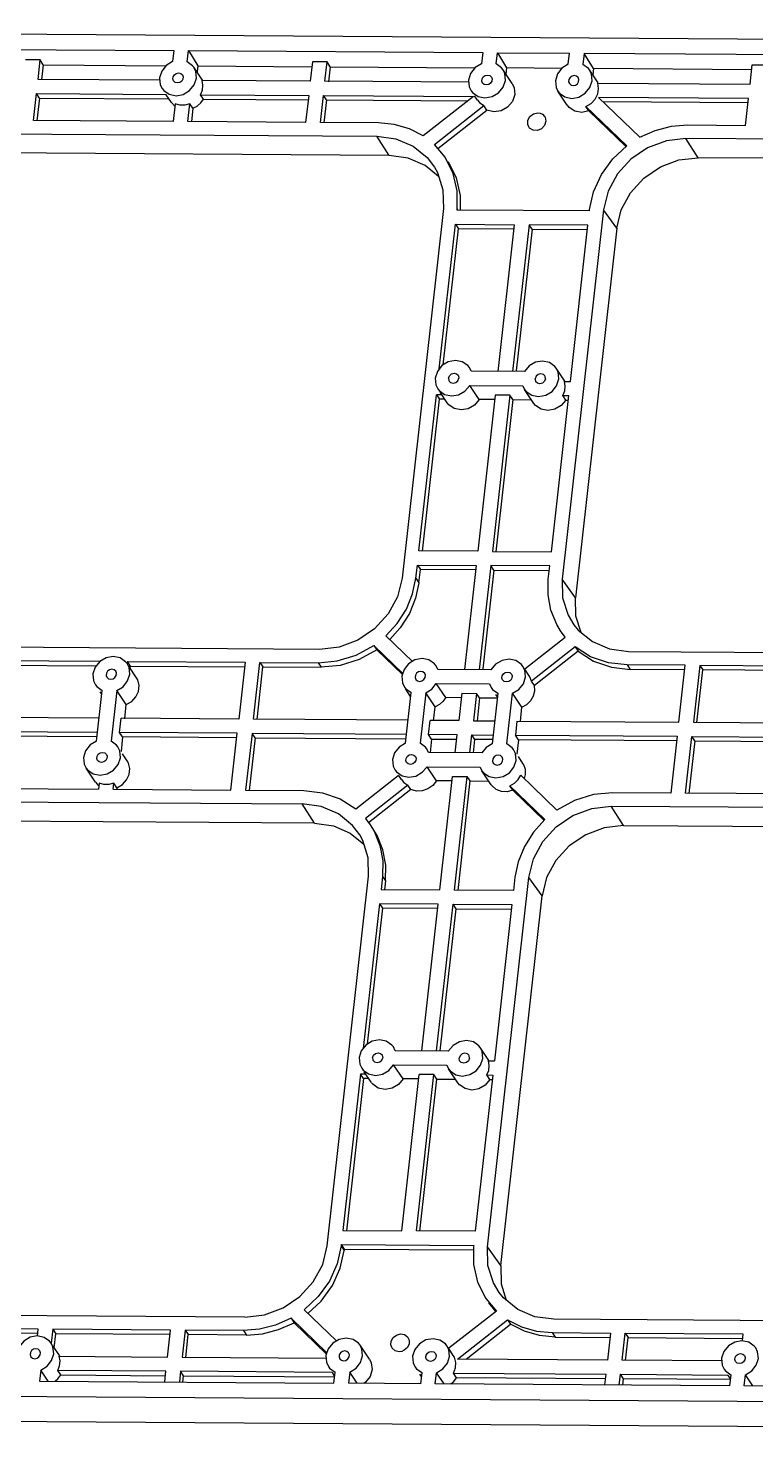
# Model space of a CAD drawing. Extents: x -268 to 907, y 393 to 1224.
# Drawn here: x 540.9 to 636.2, y 833.9 to 1018.1 of the extents above; entities that cross this region are included whole.
import ezdxf

# ---------------------------------------------------------------- set-up
doc = ezdxf.new("R2010")
doc.units = 0
doc.header["$LTSCALE"] = 1.21
doc.header["$MEASUREMENT"] = 0
doc.layers.get('0').update_dxf_attribs({"linetype": 'CONTINUOUS'})

msp = doc.modelspace()

# ---------------------------------------------------------------- linework, layer by layer
at = {"color": 7, "linetype": 'Continuous'}
for p, q in [((792.18381, 1015.56991), (422.46919, 1018.08829)), ((521.44308, 1015.41274), (559.98511, 1015.1502)), ((559.98511, 1015.1502), (559.82292, 1013.70045)), ((561.75003, 1013.68732), (561.91222, 1015.13707)), ((561.91222, 1015.13707), (563.12601, 1013.13895)), ((561.91222, 1015.13707), (600.45425, 1014.87454)), ((600.45425, 1014.87454), (600.29207, 1013.42478)), ((602.21918, 1013.41166), (602.38138, 1014.86141)), ((602.38137, 1014.86141), (603.59515, 1012.86329)), ((602.38138, 1014.86141), (611.82415, 1014.79709)), ((611.66197, 1013.34733), (611.82415, 1014.79709)), ((613.75128, 1014.78396), (613.58908, 1013.33421)), ((614.96505, 1012.78584), (613.75127, 1014.78396)), ((652.29331, 1014.52143), (613.75128, 1014.78396)), ((542.50334, 1013.91621), (540.57621, 1013.92934)), ((542.21913, 1011.37581), (542.50334, 1013.91621)), ((542.89177, 1013.27678), (542.50334, 1013.91621)), ((542.89177, 1013.27678), (542.67341, 1011.32498)), ((542.89177, 1013.27678), (558.97892, 1013.1672)), ((563.75609, 1011.26874), (562.62391, 1012.95578)), ((563.12601, 1013.13895), (563.0367, 1012.34069)), ((563.12601, 1013.13895), (578.08347, 1013.03707)), ((578.15465, 1013.67336), (577.87044, 1011.13296)), ((580.08179, 1013.66024), (578.15465, 1013.67336)), ((579.79758, 1011.11983), (580.08179, 1013.66024)), ((580.47021, 1013.02081), (580.08179, 1013.66024)), ((580.47021, 1013.02081), (580.25186, 1011.06901)), ((580.47021, 1013.02081), (599.44807, 1012.89154)), ((635.49024, 1010.74047), (635.77445, 1013.28088)), ((635.77445, 1013.28088), (637.70159, 1013.26775)), ((558.16636, 1011.26718), (542.21913, 1011.37581)), ((563.80759, 1010.61693), (563.69762, 1011.2295)), ((577.87044, 1011.13296), (563.69762, 1011.2295)), ((598.63551, 1010.99151), (579.79758, 1011.11983)), ((604.32501, 1010.8444), (603.09306, 1012.68012)), ((603.59515, 1012.86329), (603.50585, 1012.06503)), ((610.81797, 1012.81409), (603.59515, 1012.86329)), ((615.59514, 1010.91563), (614.46296, 1012.60267)), ((614.96505, 1012.78584), (614.87575, 1011.98758)), ((635.70327, 1012.64458), (614.96505, 1012.78584)), ((541.61559, 1005.98101), (542.01101, 1009.51553)), ((542.40525, 1008.92807), (542.01101, 1009.51553)), ((542.01101, 1009.51553), (558.9887, 1009.39988)), ((559.70413, 1008.33383), (559.01542, 1009.36007)), ((563.88374, 1008.78177), (563.4895, 1009.36923)), ((563.4895, 1009.36923), (577.66233, 1009.27269)), ((577.66233, 1009.27269), (577.2669, 1005.73816)), ((579.19403, 1005.72504), (579.58946, 1009.25956)), ((579.9837, 1008.6721), (579.58946, 1009.25956)), ((579.58946, 1009.25956), (599.23898, 1009.12571)), ((611.54318, 1007.98072), (610.31122, 1009.81644)), ((615.64767, 1010.17888), (615.53667, 1010.87639)), ((615.53667, 1010.87639), (635.49024, 1010.74047)), ((542.40525, 1008.92807), (542.06986, 1005.93018)), ((542.40525, 1008.92807), (559.38294, 1008.81243)), ((559.70423, 1008.33366), (560.09417, 1007.90278)), ((560.18377, 1008.18975), (559.92271, 1005.85631)), ((561.84982, 1005.84318), (562.11088, 1008.17662)), ((562.50512, 1007.58916), (562.11088, 1008.17662)), ((562.50512, 1007.58916), (562.3041, 1005.79236)), ((563.88374, 1008.78177), (577.59695, 1008.68836)), ((579.9837, 1008.6721), (579.64831, 1005.67421)), ((579.9837, 1008.6721), (598.50026, 1008.54597)), ((599.23898, 1009.12571), (592.67865, 1003.97721)), ((594.13409, 1002.83757), (600.62122, 1007.92863)), ((599.77903, 1008.64563), (599.38919, 1009.22652)), ((601.01546, 1007.34117), (600.62122, 1007.92863)), ((614.37907, 1007.25015), (613.98483, 1007.8376)), ((619.32381, 1002.66599), (613.98483, 1007.8376)), ((615.63261, 1009.01404), (621.03183, 1003.78408)), ((635.28213, 1008.8802), (615.63261, 1009.01404)), ((635.21675, 1008.29587), (616.24058, 1008.42513)), ((634.8867, 1005.34567), (635.28213, 1008.8802)), ((559.92271, 1005.85631), (541.61559, 1005.98101)), ((577.2669, 1005.73816), (561.84982, 1005.84318)), ((586.80547, 1005.67319), (579.19403, 1005.72504)), ((594.5902, 1002.29867), (601.01546, 1007.34117)), ((608.29685, 1006.80399), (608.57379, 1006.52429)), ((619.22108, 1002.55993), (614.37907, 1007.25015)), ((443.95624, 1004.89178), (586.60934, 1003.92007)), ((588.22357, 1001.3897), (586.60934, 1003.92007)), ((627.27526, 1005.39752), (634.8867, 1005.34567)), ((588.22357, 1001.3897), (445.57047, 1002.36141)), ((595.52096, 1001.19894), (594.13409, 1002.83757)), ((769.73222, 1002.67269), (627.07913, 1003.6444)), ((628.69336, 1001.11403), (627.07913, 1003.6444)), ((771.34645, 1000.14233), (628.69336, 1001.11403)), ((595.30342, 994.44515), (589.88719, 946.03214)), ((597.09895, 994.24863), (597.11955, 994.43278)), ((614.44315, 994.13049), (597.09895, 994.24863)), ((597.11955, 994.43278), (597.19836, 994.31534)), ((616.27988, 994.30227), (610.86364, 945.88925)), ((614.44315, 994.13049), (614.46375, 994.31464)), ((618.0171, 991.8783), (616.27988, 994.30227)), ((594.77059, 973.43654), (596.89083, 992.38836)), ((595.29062, 973.97347), (597.28507, 991.8009)), ((596.89083, 992.38836), (597.28507, 991.8009)), ((596.89083, 992.38836), (604.59936, 992.33585)), ((604.53399, 991.75152), (597.28507, 991.8009)), ((604.59936, 992.33585), (602.44882, 973.11318)), ((606.5265, 992.32272), (604.37595, 973.10005)), ((606.92074, 991.73526), (604.84807, 973.20871)), ((606.92074, 991.73526), (606.5265, 992.32272)), ((614.23503, 992.27021), (606.5265, 992.32272)), ((606.92074, 991.73526), (614.16966, 991.68589)), ((611.94558, 971.80593), (614.23503, 992.27021)), ((618.0171, 991.8783), (612.60087, 943.46528)), ((598.95863, 973.13695), (598.71783, 973.62047)), ((605.91291, 973.08958), (598.95863, 973.13695)), ((611.22471, 971.85048), (610.09253, 973.53753)), ((599.98317, 969.44223), (598.75122, 971.27795)), ((598.75122, 971.27795), (605.70437, 971.23058)), ((605.70437, 971.23058), (605.94557, 970.74583)), ((607.17274, 968.91558), (605.94079, 970.7513)), ((611.27619, 971.19912), (611.16624, 971.81124)), ((611.16624, 971.81124), (611.94558, 971.80593)), ((592.10409, 949.60204), (594.3934, 970.06507)), ((592.55837, 949.55122), (594.78764, 969.47762)), ((594.3934, 970.06507), (594.78764, 969.47762)), ((595.08656, 970.06035), (594.3934, 970.06507)), ((595.4808, 969.47289), (594.78764, 969.47762)), ((595.80284, 968.99303), (594.86914, 970.38434)), ((602.10193, 970.01257), (599.81262, 949.54954)), ((602.03656, 969.42824), (599.98317, 969.44223)), ((604.02907, 969.99944), (601.73975, 949.53641)), ((604.02907, 969.99944), (602.10193, 970.01257)), ((604.42331, 969.41198), (602.19403, 949.48559)), ((604.42331, 969.41198), (604.02907, 969.99944)), ((604.42331, 969.41198), (606.85071, 969.39545)), ((609.44829, 949.4839), (611.7376, 969.94693)), ((610.95883, 969.95223), (611.7376, 969.94693)), ((611.35307, 969.36478), (610.95883, 969.95223)), ((611.35307, 969.36478), (611.67223, 969.3626)), ((599.81262, 949.54954), (592.10409, 949.60204)), ((601.73975, 949.53641), (609.44829, 949.4839)), ((591.70332, 946.01976), (591.89597, 947.74177)), ((591.89597, 947.74177), (599.6045, 947.68926)), ((591.89597, 947.74177), (592.29021, 947.15431)), ((592.09756, 945.43231), (592.29021, 947.15431)), ((599.53913, 947.10493), (592.29021, 947.15431)), ((599.6045, 947.68926), (598.07853, 934.0493)), ((601.53164, 947.67613), (600.00566, 934.03617)), ((601.92588, 947.08868), (600.47778, 934.14483)), ((609.24017, 947.62363), (601.53164, 947.67613)), ((601.92588, 947.08868), (601.53164, 947.67613)), ((601.92588, 947.08868), (609.1748, 947.0393)), ((609.04752, 945.90162), (609.24017, 947.62363)), ((591.70332, 946.01976), (592.09756, 945.43231)), ((612.60087, 943.46528), (610.86364, 945.88925)), ((579.08794, 936.69), (436.43485, 937.66171)), ((591.24564, 935.10578), (587.78109, 938.46172)), ((605.97834, 934.14573), (611.27394, 938.30169)), ((611.27394, 938.30169), (610.64503, 939.13624)), ((586.21071, 937.21031), (589.98666, 933.55272)), ((586.21071, 937.21031), (586.60495, 936.62285)), ((586.60495, 936.62285), (589.93591, 933.39631)), ((612.56214, 937.03081), (606.85219, 932.54967)), ((612.95638, 936.44335), (607.24643, 931.96222)), ((612.56214, 937.03081), (612.95638, 936.44335)), ((619.55773, 936.41433), (762.21083, 935.44262)), ((533.70192, 935.2447), (550.354, 935.13127)), ((534.09617, 934.65724), (549.8495, 934.54994)), ((553.88145, 934.8273), (553.68644, 935.07518)), ((553.93616, 935.10687), (553.9046, 934.82471)), ((554.3304, 934.51941), (553.93616, 935.10687)), ((553.93616, 935.10687), (569.35324, 935.00185)), ((555.11514, 932.99103), (554.11105, 934.48722)), ((554.29597, 934.21167), (554.3304, 934.51941)), ((554.3304, 934.51941), (569.28787, 934.41753)), ((569.35324, 935.00185), (568.52076, 927.56076)), ((570.44789, 927.54763), (571.28037, 934.98873)), ((570.90217, 927.49681), (571.67461, 934.40127)), ((571.28037, 934.98873), (571.67461, 934.40127)), ((571.28037, 934.98873), (578.89181, 934.93688)), ((571.67461, 934.40127), (579.28605, 934.34942)), ((578.89181, 934.93688), (579.28605, 934.34942)), ((594.58833, 934.07308), (594.3476, 934.55652)), ((601.54262, 934.0257), (594.58833, 934.07308)), ((606.55995, 933.22538), (605.96715, 934.1087)), ((626.97304, 934.60937), (619.3616, 934.66121)), ((619.3616, 934.66121), (619.75584, 934.07376)), ((626.90767, 934.02504), (619.75584, 934.07376)), ((626.14056, 927.16827), (626.97304, 934.60937)), ((628.90017, 934.59624), (628.06769, 927.15514)), ((628.52197, 927.10432), (629.29441, 934.00878)), ((642.66219, 934.5025), (628.90017, 934.59624)), ((628.90017, 934.59624), (629.29441, 934.00878)), ((642.15769, 933.92116), (629.29441, 934.00878)), ((594.38022, 932.2128), (601.3345, 932.16543)), ((595.61217, 930.37708), (594.38022, 932.2128)), ((601.3345, 932.16543), (601.57442, 931.68277)), ((607.24643, 931.96222), (606.85219, 932.54967)), ((549.86428, 924.68506), (550.60533, 931.30899)), ((550.55062, 930.81989), (550.3413, 931.13179)), ((552.53244, 931.29586), (551.79139, 924.67194)), ((553.7644, 929.46014), (552.53244, 931.29586)), ((590.33343, 924.4094), (591.07448, 931.03332)), ((591.01976, 930.54423), (590.40176, 931.46511)), ((593.00159, 931.0202), (592.26054, 924.39627)), ((594.23354, 929.18448), (593.00159, 931.0202)), ((597.66613, 930.36309), (595.61217, 930.37708)), ((597.7315, 930.94742), (597.33066, 927.36451)), ((597.7315, 930.94742), (599.65863, 930.93429)), ((599.65863, 930.93429), (599.25779, 927.35139)), ((600.05288, 930.34683), (599.65863, 930.93429)), ((600.05288, 930.34683), (599.71207, 927.30056)), ((600.05288, 930.34683), (602.37448, 930.33102)), ((602.44438, 930.95588), (601.70333, 924.33195)), ((602.38967, 930.46678), (602.18035, 930.77868)), ((603.63044, 924.31883), (604.37149, 930.94275)), ((605.60344, 929.10703), (604.37149, 930.94275)), ((553.55796, 927.61495), (553.7644, 929.46014)), ((594.02711, 927.33929), (594.23354, 929.18448)), ((605.39701, 927.26184), (605.60344, 929.10703)), ((550.19996, 927.68555), (532.86945, 927.8036)), ((552.89557, 925.8055), (553.10369, 927.66577)), ((568.52076, 927.56076), (553.10369, 927.66577)), ((590.66911, 927.40989), (570.44789, 927.54763)), ((593.36471, 925.52984), (593.57283, 927.39011)), ((597.33066, 927.36451), (593.57284, 927.39011)), ((599.25779, 927.35139), (602.03901, 927.33244)), ((604.94273, 927.31266), (604.73461, 925.45239)), ((604.94275, 927.31266), (626.14056, 927.16827)), ((628.06769, 927.15514), (642.50816, 927.05678)), ((549.99184, 925.82528), (532.66133, 925.94333)), ((549.92647, 925.24095), (533.05557, 925.35587)), ((553.28981, 925.21804), (552.89557, 925.8055)), ((568.31264, 925.70048), (552.89557, 925.8055)), ((553.28981, 925.21804), (553.07806, 923.32531)), ((568.24727, 925.11616), (553.28981, 925.21804)), ((567.48017, 918.25938), (568.31264, 925.70048)), ((570.23977, 925.68736), (569.4073, 918.24626)), ((570.63402, 925.0999), (569.86158, 918.19543)), ((570.63402, 925.0999), (570.23977, 925.68736)), ((590.46099, 925.54961), (570.23977, 925.68736)), ((570.63402, 925.0999), (590.39562, 924.96529)), ((593.75895, 924.94238), (593.36471, 925.52984)), ((597.12254, 925.50424), (593.36472, 925.52984)), ((593.75895, 924.94238), (593.56016, 923.16549)), ((593.75895, 924.94238), (597.05717, 924.91991)), ((596.86061, 923.16295), (597.12254, 925.50424)), ((598.78774, 923.14982), (599.04968, 925.49111)), ((599.04968, 925.49111), (601.83089, 925.47217)), ((599.44392, 924.90365), (599.04968, 925.49111)), ((599.24736, 923.14669), (599.44392, 924.90365)), ((601.76552, 924.88784), (599.44392, 924.90365)), ((605.12886, 924.86493), (604.73461, 925.45239)), ((604.73463, 925.45239), (625.93244, 925.30799)), ((605.12886, 924.86493), (604.91711, 922.9722)), ((625.86707, 924.72367), (605.12886, 924.86493)), ((625.93244, 925.30799), (625.09997, 917.8669)), ((627.0271, 917.85377), (627.85958, 925.29487)), ((628.25382, 924.70741), (627.48138, 917.80295)), ((627.85958, 925.29487), (642.30004, 925.1965)), ((628.25382, 924.70741), (627.85958, 925.29487)), ((628.25382, 924.70741), (642.23466, 924.61218)), ((553.89722, 922.10468), (553.28737, 923.01341)), ((593.37042, 923.18672), (593.1305, 923.66938)), ((600.3247, 923.13935), (593.37042, 923.18672)), ((549.74549, 919.31845), (548.51354, 921.15417)), ((593.1623, 921.32645), (600.11658, 921.27907)), ((594.39425, 919.49072), (593.1623, 921.32645)), ((600.11658, 921.27907), (600.35732, 920.79563)), ((605.73627, 921.75157), (605.12642, 922.6603)), ((549.74592, 919.31904), (550.00074, 919.00959)), ((550.00074, 919.00959), (550.19207, 918.87886)), ((550.22513, 919.17437), (550.13598, 918.37753)), ((552.06309, 918.3644), (552.15224, 919.16124)), ((552.54648, 918.57378), (552.15224, 919.16124)), ((583.8182, 915.82482), (589.38083, 920.19034)), ((589.82039, 919.63024), (589.41699, 920.23135)), ((596.44821, 919.47673), (594.39425, 919.49072)), ((594.8487, 905.17949), (596.51358, 920.06106)), ((596.51358, 920.06106), (598.44072, 920.04793)), ((596.77583, 905.16636), (598.44072, 920.04793)), ((597.23011, 905.11554), (598.83496, 919.46048)), ((598.83496, 919.46048), (598.44072, 920.04793)), ((598.83496, 919.46048), (601.26335, 919.44393)), ((601.58453, 918.96534), (600.35258, 920.80106)), ((610.16963, 915.64532), (605.47027, 920.19736)), ((605.91146, 919.77), (606.06197, 920.28322)), ((434.16951, 917.413), (576.8226, 916.44129)), ((531.82885, 918.50223), (550.13598, 918.37753)), ((552.06309, 918.3644), (567.48017, 918.25938)), ((552.54648, 918.57378), (552.51737, 918.31358)), ((569.4073, 918.24626), (577.01874, 918.19441)), ((590.66167, 918.91368), (585.1064, 914.55393)), ((591.05591, 918.32622), (585.50064, 913.96647)), ((591.05591, 918.32622), (590.66167, 918.91368)), ((604.02719, 918.82263), (608.59925, 914.39391)), ((604.42143, 918.23518), (604.02719, 918.82263)), ((604.42143, 918.23518), (608.49651, 914.28785)), ((625.09997, 917.8669), (617.48853, 917.91874)), ((642.44417, 917.74875), (627.0271, 917.85377)), ((578.43683, 913.91092), (576.8226, 916.44129)), ((617.2924, 916.16562), (759.94549, 915.19392)), ((618.90663, 913.63526), (617.2924, 916.16562)), ((578.43683, 913.91092), (435.78374, 914.88263)), ((585.1064, 914.55393), (585.7353, 913.71938)), ((618.90663, 913.63526), (761.55972, 912.66355)), ((583.11541, 912.63186), (584.89469, 911.18161)), ((580.10046, 858.55336), (585.51669, 906.96637)), ((587.33282, 906.954), (587.14017, 905.232)), ((587.33282, 906.954), (587.72706, 906.36654)), ((587.72706, 906.36654), (587.59445, 905.18118)), ((601.07691, 858.41047), (606.49314, 906.82349)), ((604.67702, 906.83586), (604.48437, 905.11385)), ((608.23036, 904.39952), (606.49314, 906.82349)), ((587.14017, 905.232), (594.8487, 905.17949)), ((604.48437, 905.11385), (596.77583, 905.16636)), ((602.81413, 855.9865), (608.23036, 904.39952)), ((586.93205, 903.37172), (584.81209, 884.42249)), ((587.32629, 902.78427), (585.33214, 884.95952)), ((594.64058, 903.31922), (586.93205, 903.37172)), ((586.93205, 903.37172), (587.32629, 902.78427)), ((594.57521, 902.73489), (587.32629, 902.78427)), ((592.49018, 884.0978), (594.64058, 903.31922)), ((594.41731, 884.08467), (596.56771, 903.30609)), ((594.87692, 884.08154), (596.96196, 902.71863)), ((596.56771, 903.30609), (604.27625, 903.25358)), ((596.96196, 902.71863), (596.56771, 903.30609)), ((596.96196, 902.71863), (604.21087, 902.66925)), ((604.27625, 903.25358), (601.98693, 882.79055)), ((589.00055, 884.12157), (588.75935, 884.60633)), ((595.9537, 884.0742), (589.00055, 884.12157)), ((601.26692, 882.83529), (600.13403, 884.5234)), ((588.79201, 882.26257), (595.74629, 882.2152)), ((590.02396, 880.42685), (588.79201, 882.26257)), ((595.74629, 882.2152), (595.98709, 881.73168)), ((601.20817, 882.79586), (601.98693, 882.79055)), ((601.31773, 882.18366), (601.20817, 882.79586)), ((584.43476, 881.04969), (582.14531, 860.58541)), ((584.829, 880.46223), (582.59959, 860.53459)), ((585.1289, 881.04496), (584.43476, 881.04969)), ((584.829, 880.46223), (584.43476, 881.04969)), ((585.52315, 880.45751), (584.829, 880.46223)), ((585.84434, 879.9789), (584.91117, 881.36941)), ((589.85384, 860.5329), (592.14329, 880.99718)), ((592.07792, 880.41286), (590.02396, 880.42685)), ((591.78097, 860.51978), (594.07043, 880.98406)), ((594.07043, 880.98406), (592.14329, 880.99718)), ((592.23525, 860.46895), (594.46467, 880.3966)), ((594.46467, 880.3966), (594.07043, 880.98406)), ((594.46467, 880.3966), (596.89305, 880.38006)), ((597.21424, 879.90145), (595.98229, 881.73717)), ((601.77896, 880.93155), (599.48951, 860.46727)), ((600.99962, 880.93686), (601.77896, 880.93155)), ((601.39387, 880.3494), (600.99962, 880.93686)), ((601.39387, 880.3494), (601.71359, 880.34722)), ((582.14531, 860.58541), (589.85384, 860.5329)), ((599.48951, 860.46727), (591.78097, 860.51978)), ((581.93719, 858.72514), (581.91659, 858.54099)), ((581.91659, 858.54099), (582.31083, 857.95353)), ((581.93719, 858.72514), (599.28139, 858.60699)), ((581.93719, 858.72514), (582.33143, 858.13768)), ((599.28139, 858.60699), (599.26078, 858.42284)), ((602.81413, 855.9865), (601.07691, 858.41047)), ((582.33143, 858.13768), (582.31083, 857.95353)), ((582.33143, 858.13768), (599.25806, 858.02238)), ((600.85937, 851.65669), (602.24625, 850.01805)), ((602.18626, 849.96728), (601.25361, 851.06923)), ((569.30121, 849.21122), (426.64811, 850.18293)), ((580.02831, 844.53845), (575.3485, 849.07155)), ((575.3485, 849.07155), (575.74275, 848.48409)), ((577.05652, 850.18964), (581.28837, 846.09045)), ((602.24625, 850.01805), (596.0191, 845.13102)), ((542.22232, 847.64122), (523.91519, 847.76592)), ((542.15695, 847.05689), (524.30943, 847.17846)), ((542.12161, 846.74102), (542.22232, 847.64122)), ((544.14943, 847.62809), (543.94595, 845.80933)), ((544.14943, 847.62809), (544.54367, 847.04064)), ((559.5665, 847.52308), (544.14943, 847.62809)), ((559.17108, 843.98855), (559.5665, 847.52308)), ((561.49364, 847.50995), (561.09821, 843.97543)), ((569.10507, 847.4581), (561.49364, 847.50995)), ((561.49364, 847.50995), (561.88788, 846.92249)), ((569.10507, 847.4581), (569.49932, 846.87065)), ((579.97707, 844.38251), (575.74275, 848.48409)), ((597.14136, 843.72991), (603.70168, 848.87842)), ((598.27432, 843.72219), (604.09592, 848.29096)), ((603.70168, 848.87842), (604.09592, 848.29096)), ((609.57487, 847.18244), (617.1863, 847.13059)), ((609.57487, 847.18244), (609.96911, 846.59498)), ((752.42409, 847.96385), (609.771, 848.93555)), ((545.05672, 844.12433), (544.15241, 845.47184)), ((544.33733, 845.19629), (544.54367, 847.04064)), ((559.50113, 846.93875), (544.54367, 847.04064)), ((561.55249, 843.9246), (561.88788, 846.92249)), ((569.49932, 846.87065), (561.88788, 846.92249)), ((585.62564, 843.69999), (584.39369, 845.53571)), ((609.96911, 846.59498), (617.12093, 846.54626)), ((617.1863, 847.13059), (616.79088, 843.59607)), ((618.71801, 843.58294), (619.11344, 847.11746)), ((619.11344, 847.11746), (634.53051, 847.01245)), ((619.11344, 847.11746), (619.50768, 846.53)), ((619.17229, 843.53212), (619.50768, 846.53)), ((619.50768, 846.53), (634.46514, 846.42812)), ((634.53051, 847.01245), (634.4298, 846.11225)), ((544.99826, 844.08509), (559.17108, 843.98855)), ((545.10822, 843.47252), (544.99826, 844.08509)), ((561.09821, 843.97543), (579.93916, 843.84709)), ((596.60131, 844.21), (596.00803, 845.09404)), ((616.79088, 843.59607), (597.14136, 843.72991)), ((631.77821, 843.49398), (618.71801, 843.58294)), ((542.5738, 842.28048), (542.41161, 840.83072)), ((543.55195, 840.82296), (542.5738, 842.28048)), ((558.96296, 842.12828), (544.79014, 842.22482)), ((545.18438, 841.63736), (544.79014, 842.22482)), ((558.8053, 840.71906), (558.96296, 842.12828)), ((560.89009, 842.11515), (560.73243, 840.70593)), ((580.75848, 841.97981), (560.89009, 842.11515)), ((561.28433, 841.52769), (560.89009, 842.11515)), ((581.06112, 841.52885), (580.7852, 841.94)), ((580.95364, 840.56819), (581.11584, 842.01794)), ((583.04295, 842.00482), (582.88077, 840.55506)), ((584.02109, 840.54729), (583.04295, 842.00482)), ((592.43102, 841.45141), (592.22171, 841.7633)), ((592.48574, 841.94049), (592.32354, 840.49074)), ((594.25067, 840.47761), (594.41285, 841.92737)), ((595.39099, 840.46985), (594.41285, 841.92737)), ((596.62919, 841.87171), (616.58276, 841.73579)), ((597.02343, 841.28425), (596.62919, 841.87171)), ((616.58276, 841.73579), (616.4251, 840.32657)), ((618.35223, 840.31344), (618.50989, 841.72266)), ((618.50989, 841.72266), (632.59753, 841.6267)), ((618.90413, 841.13521), (618.50989, 841.72266)), ((632.95489, 841.66483), (632.7927, 840.21508)), ((634.71981, 840.20195), (634.882, 841.6517)), ((635.86014, 840.19418), (634.882, 841.6517)), ((542.41161, 840.83072), (580.95364, 840.56819)), ((545.18438, 841.63736), (558.89759, 841.54395)), ((561.19205, 840.7028), (561.28433, 841.52769)), ((561.28433, 841.52769), (581.04593, 841.39308)), ((592.32354, 840.49074), (582.88077, 840.55506)), ((632.7927, 840.21508), (594.25067, 840.47761)), ((616.51739, 841.15146), (597.02343, 841.28425)), ((618.81185, 840.31031), (618.90413, 841.13521)), ((632.88498, 841.03997), (618.90413, 841.13521)), ((632.90017, 841.17574), (632.62425, 841.58689)), ((673.26184, 839.93941), (634.71981, 840.20195)), ((402.52111, 839.78224), (772.23573, 837.26386)), ((774.39951, 833.91948), (405.35786, 836.43328))]:
    msp.add_line(p, q, dxfattribs=at)
for points in [[(559.82292, 1013.70045), (558.9984, 1013.19199), (558.40663, 1012.43883), (558.13647, 1011.55408), (558.22851, 1010.67061), (558.47392, 1010.169)], [(558.47392, 1010.169), (558.66893, 1009.92113), (559.39156, 1009.41818), (560.2879, 1009.23732), (561.2233, 1009.40571), (562.05729, 1009.89805), (562.6646, 1010.6404), (562.95403, 1011.52126), (562.8821, 1012.40835), (562.62208, 1012.95677)], [(562.62208, 1012.95677), (562.45961, 1013.16842), (561.75003, 1013.68732)], [(600.29207, 1013.42478), (599.46755, 1012.91633), (598.87577, 1012.16317), (598.60562, 1011.27841), (598.69766, 1010.39495), (598.94307, 1009.89334)], [(603.09123, 1012.6811), (602.92876, 1012.89275), (602.21918, 1013.41166)], [(611.66197, 1013.34733), (610.83745, 1012.83888), (610.24568, 1012.08572), (609.97552, 1011.20097), (610.06756, 1010.3175), (610.31297, 1009.81589)], [(614.46113, 1012.60366), (614.29866, 1012.81531), (613.58908, 1013.33421)], [(559.96707, 1011.17226), (559.87426, 1011.42226), (559.90668, 1011.71202), (560.06613, 1011.9722), (560.32102, 1012.15127), (560.62089, 1012.21375)], [(560.47521, 1010.91158), (560.18977, 1010.97805), (559.96707, 1011.17226)], [(561.12902, 1011.95307), (561.22183, 1011.70307), (561.18941, 1011.41331), (561.02996, 1011.15313), (560.77507, 1010.97406), (560.47521, 1010.91158)], [(560.62089, 1012.21375), (560.90632, 1012.14728), (561.12902, 1011.95307)], [(598.94307, 1009.89334), (599.13807, 1009.64546), (599.86071, 1009.14252), (600.75704, 1008.96166), (601.69245, 1009.13004), (602.52643, 1009.62238), (603.13375, 1010.36473), (603.42317, 1011.2456), (603.35124, 1012.13268), (603.09123, 1012.6811)], [(600.43621, 1010.8966), (600.34341, 1011.1466), (600.37582, 1011.43636), (600.53527, 1011.69654), (600.79017, 1011.8756), (601.09003, 1011.93809)], [(601.59817, 1011.6774), (601.69097, 1011.4274), (601.65856, 1011.13764), (601.49911, 1010.87747), (601.24421, 1010.6984), (600.94435, 1010.63592)], [(601.09003, 1011.93809), (601.37547, 1011.87162), (601.59817, 1011.6774)], [(610.31297, 1009.81589), (610.50797, 1009.56802), (611.23061, 1009.06507), (612.12695, 1008.88421), (613.06235, 1009.0526), (613.89634, 1009.54493), (614.50365, 1010.28728), (614.79307, 1011.16815), (614.72114, 1012.05523), (614.46113, 1012.60366)], [(612.45993, 1011.86064), (612.16007, 1011.79816), (611.90518, 1011.61909), (611.74573, 1011.35891), (611.71331, 1011.06915), (611.80612, 1010.81915)], [(612.31425, 1010.55847), (612.61412, 1010.62095), (612.86901, 1010.80002), (613.02846, 1011.0602), (613.06088, 1011.34996), (612.96807, 1011.59996)], [(612.96807, 1011.59996), (612.74537, 1011.79417), (612.45993, 1011.86064)], [(563.4895, 1009.36923), (563.73626, 1009.97937), (563.80759, 1010.61693)], [(600.94435, 1010.63592), (600.65892, 1010.70239), (600.43621, 1010.8966)], [(604.32314, 1010.84556), (604.58813, 1010.28025), (604.65137, 1009.38087), (604.34491, 1008.4921), (603.71578, 1007.7509), (602.86091, 1007.27151), (601.91209, 1007.12765), (601.01546, 1007.34117)], [(611.80612, 1010.81915), (612.02882, 1010.62494), (612.31425, 1010.55847)], [(613.98483, 1007.8376), (614.65241, 1008.2294), (615.18357, 1008.78815), (615.52635, 1009.45985), (615.64767, 1010.17888)], [(562.11088, 1008.17662), (561.45753, 1008.00867), (560.79857, 1008.01316), (560.18377, 1008.18975)], [(562.50512, 1007.58916), (563.0554, 1007.88261), (563.52384, 1008.28863), (563.88374, 1008.78177)], [(599.77922, 1008.6463), (600.04224, 1008.32892), (600.62122, 1007.92863)], [(614.37907, 1007.25015), (613.4376, 1007.04919), (612.52341, 1007.20471), (611.77732, 1007.69309), (611.54474, 1007.9806)], [(592.67865, 1003.97721), (590.86089, 1004.90573), (588.86827, 1005.47635), (586.80547, 1005.67319)], [(606.49742, 1005.13496), (606.35204, 1005.46266), (606.36068, 1006.00892), (606.63011, 1006.51588), (607.10015, 1006.87069), (607.66361, 1006.99483)], [(608.57379, 1006.52429), (608.64304, 1006.40353), (608.74261, 1005.87605), (608.5734, 1005.3388), (608.17302, 1004.91121), (607.63046, 1004.68837), (607.06634, 1004.71981), (606.60609, 1004.99857), (606.49742, 1005.13496)], [(607.66361, 1006.99483), (608.00655, 1006.94272), (608.29685, 1006.80399)], [(586.60934, 1003.92007), (589.09614, 1003.58229), (591.34181, 1002.62627), (593.19299, 1001.11741), (594.12986, 999.87583)], [(621.03183, 1003.78408), (623.05443, 1004.68643), (625.17159, 1005.22906), (627.27526, 1005.39752)], [(614.46375, 994.31464), (614.97742, 996.63768), (616.00686, 998.90912), (617.49253, 1000.95879), (619.32381, 1002.66599)], [(627.07913, 1003.6444), (624.52059, 1003.34098), (622.06459, 1002.417), (619.87888, 1000.93564), (618.11204, 998.99773), (616.88442, 996.73514), (616.27988, 994.30227)], [(594.68138, 998.66042), (592.90221, 1000.1106), (590.68207, 1001.05576), (588.22357, 1001.3897)], [(597.11955, 994.43278), (597.12605, 996.75928), (596.60603, 999.04127), (595.52096, 1001.19894)], [(595.91521, 1000.61148), (597.00027, 998.45382), (597.52029, 996.17182), (597.51492, 994.24747)], [(618.0171, 991.8783), (618.61477, 994.28348), (619.82844, 996.52035), (621.57511, 998.43612), (623.73585, 999.90057), (626.16394, 1000.81407), (628.69336, 1001.11403)], [(594.12986, 999.87583), (594.52387, 999.1584), (595.24374, 996.88254), (595.30342, 994.44515)], [(598.71783, 973.62047), (598.50924, 973.88111), (597.78004, 974.37599), (596.88058, 974.54725), (595.94599, 974.36915), (595.11668, 973.86845), (594.51724, 973.12038), (594.23774, 972.23731), (594.32015, 971.35193), (594.57269, 970.82798)], [(610.09073, 973.53832), (609.91256, 973.76767), (609.19646, 974.27889), (608.30311, 974.46944), (607.36673, 974.31069), (606.52799, 973.82649), (605.91291, 973.08958)], [(595.97234, 972.22708), (596.09923, 972.55163), (596.3729, 972.78818), (596.7196, 972.87295), (597.04682, 972.78359), (597.22826, 972.61035)], [(597.22826, 972.61035), (597.26718, 972.54368), (597.32131, 972.2179)], [(605.94557, 970.74583), (606.15315, 970.48626), (606.88179, 969.99094), (607.78086, 969.81903), (608.71552, 969.9964), (609.54519, 970.49648), (610.14523, 971.24413), (610.42547, 972.12705), (610.34383, 973.01257), (610.09073, 973.53832)], [(608.59816, 972.5329), (608.41672, 972.70614), (608.0895, 972.7955), (607.7428, 972.71073), (607.46914, 972.47419), (607.34225, 972.14964)], [(608.69122, 972.14045), (608.63708, 972.46623), (608.59816, 972.5329)], [(594.57269, 970.82798), (594.75211, 970.59724), (595.46871, 970.08663), (596.36229, 969.89681), (597.29843, 970.05622), (598.1367, 970.54086), (598.75122, 971.27795)], [(595.97234, 972.22708), (596.02648, 971.9013), (596.0654, 971.83463)], [(596.0654, 971.83463), (596.24684, 971.66139), (596.57406, 971.57203), (596.92076, 971.6568), (597.19442, 971.89335), (597.32131, 972.2179)], [(607.4353, 971.75718), (607.39638, 971.82385), (607.34225, 972.14964)], [(608.69122, 972.14045), (608.56433, 971.8159), (608.29066, 971.57936), (607.94396, 971.49458), (607.61675, 971.58395), (607.4353, 971.75718)], [(610.95883, 969.95223), (611.20511, 970.56201), (611.27619, 971.19912)], [(599.98317, 969.44223), (599.37522, 968.71069), (598.54592, 968.22619), (597.61856, 968.0608), (596.7296, 968.23857), (596.00988, 968.73361), (595.80738, 968.98776)], [(611.35307, 969.36478), (610.74513, 968.63324), (609.91582, 968.14875), (608.98846, 967.98335), (608.0995, 968.16112), (607.37978, 968.65616), (607.17728, 968.91031)], [(589.88719, 946.03214), (589.28268, 943.59935), (588.05523, 941.33695), (586.28823, 939.3988), (584.10236, 937.91734), (581.64645, 936.99341), (579.08794, 936.69)], [(587.78109, 938.46172), (589.26991, 940.09772), (590.45811, 941.96724), (591.27932, 943.97777), (591.70332, 946.01976)], [(592.09756, 945.43231), (591.67356, 943.39031), (590.85235, 941.37978), (589.66415, 939.51026), (588.28917, 937.99935)], [(610.64503, 939.13624), (610.15317, 939.95546), (609.38476, 941.83832), (609.01433, 943.85696), (609.04752, 945.90162)], [(610.86364, 945.88925), (610.92332, 943.45194), (611.64307, 941.17628), (612.39715, 939.92238)], [(613.33437, 938.92333), (612.65988, 941.05561), (612.60087, 943.46528)], [(612.39715, 939.92238), (612.97404, 939.21702), (614.82536, 937.70807), (617.07096, 936.75211), (619.55773, 936.41433)], [(553.68644, 935.07518), (552.9638, 935.57812), (552.06747, 935.75898), (551.13207, 935.5906), (550.29808, 935.09826), (549.69077, 934.35591), (549.40134, 933.47504), (549.47327, 932.58796), (549.73328, 932.03954)], [(578.89181, 934.93688), (581.39403, 935.17837), (583.89871, 935.95073), (586.21071, 937.21031)], [(586.60495, 936.62285), (584.29295, 935.36327), (581.78827, 934.59091), (579.28605, 934.34942)], [(619.3616, 934.66121), (616.91718, 934.9364), (614.589, 935.74168), (612.56214, 937.03081)], [(612.95638, 936.44335), (614.98324, 935.15422), (617.31142, 934.34894), (619.75584, 934.07376)], [(551.88016, 934.08473), (551.5803, 934.02224), (551.3254, 933.84318), (551.16595, 933.583), (551.13354, 933.29324), (551.22634, 933.04324)], [(551.73448, 932.78255), (552.03434, 932.84504), (552.28924, 933.0241), (552.44869, 933.28428), (552.4811, 933.57404), (552.3883, 933.82404)], [(552.3883, 933.82404), (552.1656, 934.01825), (551.88016, 934.08473)], [(552.53244, 931.29586), (553.35696, 931.80431), (553.94874, 932.55747), (554.21889, 933.44223), (554.12685, 934.32569), (553.88145, 934.8273)], [(594.3476, 934.55652), (594.1407, 934.81538), (593.41459, 935.31011), (592.51848, 935.48338), (591.58622, 935.30929), (590.75706, 934.81385), (590.15486, 934.07107), (589.86958, 933.19189), (589.94382, 932.30765), (590.20241, 931.76391)], [(592.34931, 933.80906), (592.04945, 933.74658), (591.79455, 933.56751), (591.6351, 933.30734), (591.60268, 933.01758), (591.69549, 932.76757)], [(592.85744, 933.54838), (592.63474, 933.74259), (592.34931, 933.80906)], [(605.72048, 934.4743), (605.53368, 934.7132), (604.81656, 935.21917), (603.92464, 935.40568), (602.99115, 935.24488), (602.15554, 934.76078), (601.54262, 934.0257)], [(604.37149, 930.94275), (605.19401, 931.44942), (605.78535, 932.19974), (606.05718, 933.08162), (605.96889, 933.96335), (605.72048, 934.4743)], [(549.73328, 932.03954), (549.89575, 931.82789), (550.60533, 931.30899)], [(551.22634, 933.04324), (551.44905, 932.84903), (551.73448, 932.78255)], [(553.7644, 929.46014), (554.47659, 929.87375), (555.03275, 930.47484), (555.37229, 931.19822), (555.4581, 931.96525), (555.28081, 932.69215), (555.11471, 932.99044)], [(591.69549, 932.76757), (591.91819, 932.57336), (592.20363, 932.50689)], [(592.20363, 932.50689), (592.50349, 932.56938), (592.75839, 932.74844), (592.91783, 933.00862), (592.95025, 933.29838), (592.85744, 933.54838)], [(593.00159, 931.0202), (593.79605, 931.50226), (594.38022, 932.2128)], [(603.06539, 932.69013), (602.97259, 932.94013), (603.005, 933.22989), (603.16445, 933.49007), (603.41935, 933.66913), (603.71921, 933.73161)], [(603.57353, 932.42944), (603.28809, 932.49591), (603.06539, 932.69013)], [(604.22735, 933.47093), (604.32015, 933.22093), (604.28774, 932.93117), (604.12829, 932.67099), (603.87339, 932.49193), (603.57353, 932.42944)], [(603.71921, 933.73161), (604.00464, 933.66514), (604.22735, 933.47093)], [(605.60344, 929.10703), (606.24708, 929.46753), (606.77176, 929.98357), (607.13037, 930.60824), (607.29305, 931.28723), (607.24643, 931.96222)], [(606.85219, 932.54967), (606.62563, 933.1207), (606.56028, 933.22452)], [(590.20241, 931.76391), (590.3665, 931.55042), (591.07448, 931.03332)], [(595.61217, 930.37708), (595.25085, 929.8824), (594.78574, 929.47924), (594.23354, 929.18448)], [(601.57442, 931.68277), (601.75891, 931.44802), (602.44438, 930.95588)], [(549.86428, 924.68506), (549.03976, 924.17661), (548.44799, 923.42345), (548.17783, 922.5387), (548.26987, 921.65523), (548.51528, 921.15362)], [(552.66344, 923.94139), (552.50097, 924.15304), (551.79139, 924.67194)], [(548.51528, 921.15362), (548.71028, 920.90574), (549.43292, 920.4028), (550.32926, 920.22194), (551.26466, 920.39033), (552.09865, 920.88266), (552.70596, 921.62501), (552.99538, 922.50588), (552.92345, 923.39296), (552.66344, 923.94139)], [(550.00843, 922.15688), (549.91562, 922.40688), (549.94804, 922.69664), (550.10749, 922.95682), (550.36238, 923.13589), (550.66224, 923.19837)], [(551.17038, 922.93769), (551.26319, 922.68769), (551.23077, 922.39792), (551.07132, 922.13775), (550.81643, 921.95868), (550.51656, 921.8962)], [(550.66224, 923.19837), (550.94768, 923.1319), (551.17038, 922.93769)], [(590.33343, 924.4094), (589.51091, 923.90273), (588.91957, 923.15241), (588.64774, 922.27053), (588.73603, 921.3888), (588.98444, 920.87785)], [(590.47757, 921.88122), (590.38477, 922.13122), (590.41718, 922.42098), (590.57663, 922.68116), (590.83153, 922.86022), (591.13139, 922.92271)], [(591.13139, 922.92271), (591.41683, 922.85624), (591.63953, 922.66202)], [(593.1305, 923.66938), (592.94601, 923.90413), (592.26054, 924.39627)], [(601.70333, 924.33195), (600.90887, 923.84989), (600.3247, 923.13935)], [(600.35732, 920.79563), (600.56422, 920.53677), (601.29033, 920.04204), (602.18644, 919.86877), (603.1187, 920.04286), (603.94786, 920.5383), (604.55006, 921.28108), (604.83534, 922.16026), (604.7611, 923.0445), (604.50251, 923.58824)], [(602.50129, 922.84526), (602.20143, 922.78277), (601.94653, 922.60371), (601.78709, 922.34353), (601.75467, 922.05377), (601.84748, 921.80377)], [(603.00943, 922.58458), (602.78673, 922.77879), (602.50129, 922.84526)], [(604.50251, 923.58824), (604.33842, 923.80173), (603.63044, 924.31883)], [(550.51656, 921.8962), (550.23113, 921.96267), (550.00843, 922.15688)], [(552.54648, 918.57378), (553.25867, 918.9874), (553.81483, 919.58849), (554.15438, 920.31187), (554.24019, 921.07889), (554.06289, 921.80579), (553.89679, 922.10409)], [(588.98444, 920.87785), (589.17124, 920.63895), (589.88836, 920.13298), (590.78028, 919.94647), (591.71377, 920.10727), (592.54938, 920.59137), (593.1623, 921.32645)], [(590.98571, 921.62054), (590.70027, 921.68701), (590.47757, 921.88122)], [(591.63953, 922.66202), (591.73233, 922.41202), (591.69992, 922.12226), (591.54047, 921.86208), (591.28557, 921.68302), (590.98571, 921.62054)], [(601.84748, 921.80377), (602.07018, 921.60956), (602.35561, 921.54309)], [(602.35561, 921.54309), (602.65547, 921.60557), (602.91037, 921.78464), (603.06982, 922.04481), (603.10224, 922.33457), (603.00943, 922.58458)], [(606.06197, 920.28322), (606.05135, 920.96339), (605.83295, 921.59199), (605.73652, 921.75057)], [(552.15224, 919.16124), (551.49889, 918.99329), (550.83993, 918.99778), (550.22513, 919.17437)], [(589.82005, 919.6311), (590.14255, 919.258), (590.66167, 918.91368)], [(594.39425, 919.49072), (593.91449, 918.87528), (593.27252, 918.41537), (592.53213, 918.15704), (591.76776, 918.12638), (591.05591, 918.32622)], [(604.02719, 918.82263), (604.6225, 919.15937), (605.11638, 919.63029), (605.47027, 920.19736)], [(577.01874, 918.19441), (579.46315, 917.91923), (581.79134, 917.11395), (583.8182, 915.82482)], [(604.42143, 918.23518), (603.66599, 918.04533), (602.90964, 918.08636), (602.22813, 918.35437), (601.68997, 918.82231), (601.58621, 918.96315)], [(617.48853, 917.91874), (614.98631, 917.67725), (612.48162, 916.90489), (610.16963, 915.64532)], [(584.34313, 912.39702), (583.40629, 913.6386), (581.55498, 915.14756), (579.30938, 916.10352), (576.8226, 916.44129)], [(606.49314, 906.82349), (607.09766, 909.25628), (608.32511, 911.51867), (610.09211, 913.45682), (612.27798, 914.93828), (614.73389, 915.86221), (617.2924, 916.16562)], [(578.43683, 913.91092), (580.89531, 913.57699), (583.11541, 912.63186)], [(585.7353, 913.71938), (586.22717, 912.90016), (586.99557, 911.0173), (587.36601, 908.99866), (587.33282, 906.954)], [(608.59925, 914.39391), (607.11043, 912.75791), (605.92222, 910.88838), (605.10102, 908.87786), (604.67702, 906.83586)], [(618.90663, 913.63526), (616.37723, 913.3353), (613.9492, 912.42183), (611.78842, 910.95737), (610.04176, 909.04164), (608.82804, 906.80472), (608.23036, 904.39952)], [(585.51669, 906.96637), (585.45702, 909.40369), (584.73727, 911.67934), (584.34313, 912.39702)], [(587.72706, 906.36654), (587.76025, 908.4112), (587.38981, 910.42985), (586.62141, 912.3127), (586.12955, 913.13193)], [(588.75935, 884.60633), (588.55164, 884.86602), (587.82279, 885.36135), (586.92348, 885.53312), (585.98884, 885.35554), (585.15927, 884.85528), (584.55941, 884.10749), (584.27938, 883.22453), (584.36126, 882.33905), (584.61419, 881.81384)], [(600.13223, 884.52417), (599.95281, 884.75491), (599.23621, 885.26552), (598.34263, 885.45534), (597.40649, 885.29593), (596.56822, 884.81129), (595.9537, 884.0742)], [(595.98709, 881.73168), (596.19568, 881.47104), (596.92488, 880.97616), (597.82434, 880.8049), (598.75893, 880.983), (599.58824, 881.4837), (600.18768, 882.23177), (600.46718, 883.11484), (600.38477, 884.00022), (600.13223, 884.52417)], [(584.61419, 881.81384), (584.79273, 881.58407), (585.50898, 881.07303), (586.40241, 880.8827), (587.33858, 881.0416), (588.17709, 881.5258), (588.79201, 882.26257)], [(586.0137, 883.2117), (586.14059, 883.53625), (586.41426, 883.77279), (586.76096, 883.85757), (587.08817, 883.7682), (587.26962, 883.59497)], [(586.0137, 883.2117), (586.06784, 882.88592), (586.10676, 882.81925)], [(586.10676, 882.81925), (586.2882, 882.64601), (586.61542, 882.55665), (586.96211, 882.64142), (587.23578, 882.87796), (587.36267, 883.20251)], [(587.26962, 883.59497), (587.30854, 883.5283), (587.36267, 883.20251)], [(598.63952, 883.51752), (598.45808, 883.69076), (598.13086, 883.78012), (597.78416, 883.69535), (597.5105, 883.4588), (597.3836, 883.13425)], [(597.47666, 882.7418), (597.43774, 882.80847), (597.3836, 883.13425)], [(598.73258, 883.12507), (598.60569, 882.80052), (598.33202, 882.56397), (597.98532, 882.4792), (597.6581, 882.56856), (597.47666, 882.7418)], [(598.73258, 883.12507), (598.67844, 883.45085), (598.63952, 883.51752)], [(600.99962, 880.93686), (601.24627, 881.54655), (601.31773, 882.18366)], [(590.02396, 880.42685), (589.41598, 879.69593), (588.58696, 879.21189), (587.66006, 879.04667)], [(601.39387, 880.3494), (600.78588, 879.61848), (599.95686, 879.13445), (599.02996, 878.96922), (598.14141, 879.14681), (597.42188, 879.64139), (597.21878, 879.89618)], [(587.66006, 879.04667), (586.77151, 879.22426), (586.05198, 879.71884), (585.84888, 879.97363)], [(569.30121, 849.21122), (571.85975, 849.51464), (574.31574, 850.43862), (576.50146, 851.91999), (578.2683, 853.8579), (579.49591, 856.12049), (580.10046, 858.55336)], [(581.91659, 858.54099), (581.40292, 856.21794), (580.37348, 853.9465), (578.88781, 851.89684), (577.05652, 850.18964)], [(599.26078, 858.42284), (599.25429, 856.09635), (599.77431, 853.81435), (600.85937, 851.65669)], [(602.61041, 852.44358), (601.85647, 853.69722), (601.1366, 855.97308), (601.07691, 858.41047)], [(577.53284, 849.6787), (579.28205, 851.30938), (580.76772, 853.35905), (581.79716, 855.63049), (582.31083, 857.95353)], [(602.81413, 855.9865), (602.87314, 853.57685), (603.54762, 851.44455)], [(609.771, 848.93555), (607.28419, 849.27334), (605.03852, 850.22935), (603.18734, 851.73821), (602.61041, 852.44358)], [(575.3485, 849.07155), (573.32591, 848.16919), (571.20875, 847.62656), (569.10507, 847.4581)], [(569.49932, 846.87065), (571.60299, 847.0391), (573.72015, 847.58173), (575.74275, 848.48409)], [(603.70168, 848.87842), (605.51945, 847.9499), (607.51206, 847.37928), (609.57487, 847.18244)], [(609.96911, 846.59498), (607.9063, 846.79182), (605.91369, 847.36244), (604.09592, 848.29096)], [(543.9228, 845.81192), (543.7278, 846.0598), (543.00516, 846.56274), (542.10883, 846.7436), (541.17342, 846.57522), (540.33944, 846.08288), (539.73212, 845.34053), (539.4427, 844.45966), (539.51463, 843.57258), (539.77464, 843.02416)], [(542.5738, 842.28048), (543.39832, 842.78893), (543.9901, 843.54209), (544.26025, 844.42685), (544.16821, 845.31031), (543.9228, 845.81192)], [(584.39195, 845.53626), (584.19695, 845.78413), (583.47431, 846.28708), (582.57797, 846.46794), (581.64257, 846.29955), (580.80858, 845.80722), (580.20127, 845.06487), (579.91184, 844.184), (579.98377, 843.29692), (580.24379, 842.74849)], [(583.04295, 842.00482), (583.86747, 842.51327), (584.45924, 843.26643), (584.7294, 844.15118), (584.63736, 845.03465), (584.39195, 845.53626)], [(588.59808, 845.15114), (588.43656, 845.56583), (588.4759, 846.07241), (588.73547, 846.53646), (589.16595, 846.86984), (589.68557, 847.00923), (590.19524, 846.92833), (590.59871, 846.6427), (590.67189, 846.54602)], [(590.67189, 846.54602), (590.81952, 846.20651), (590.81581, 845.70247), (590.5883, 845.22614), (590.18016, 844.86781)], [(595.76185, 845.45881), (595.56685, 845.70669), (594.84421, 846.20963), (593.94788, 846.39049), (593.01247, 846.22211), (592.17849, 845.72977), (591.57117, 844.98742), (591.28175, 844.10655), (591.35368, 843.21947), (591.61369, 842.67105)], [(594.41285, 841.92737), (595.23737, 842.43582), (595.82915, 843.18898), (596.0993, 844.07374), (596.00726, 844.9572), (595.76185, 845.45881)], [(636.231, 845.18315), (636.03599, 845.43102), (635.31335, 845.93397), (634.41702, 846.11483), (633.48162, 845.94644), (632.64763, 845.4541), (632.04032, 844.71175), (631.75089, 843.83089), (631.82282, 842.9438), (632.08283, 842.39538)], [(541.92152, 845.06934), (541.62166, 845.00686), (541.36676, 844.8278), (541.20731, 844.56762), (541.1749, 844.27786), (541.2677, 844.02786)], [(541.2677, 844.02786), (541.4904, 843.83364), (541.77584, 843.76717)], [(541.77584, 843.76717), (542.0757, 843.82966), (542.3306, 844.00872), (542.49005, 844.2689), (542.52246, 844.55866), (542.42966, 844.80866)], [(542.42966, 844.80866), (542.20696, 845.00287), (541.92152, 845.06934)], [(582.39067, 844.79368), (582.0908, 844.7312), (581.83591, 844.55213), (581.67646, 844.29195), (581.64404, 844.00219), (581.73685, 843.75219)], [(581.73685, 843.75219), (581.95955, 843.55798), (582.24498, 843.49151)], [(582.24498, 843.49151), (582.54485, 843.55399), (582.79974, 843.73306), (582.95919, 843.99324), (582.99161, 844.283), (582.8988, 844.533)], [(582.8988, 844.533), (582.6761, 844.72721), (582.39067, 844.79368)], [(585.62408, 843.7001), (585.85481, 843.24178), (585.9646, 842.3504), (585.70244, 841.45232), (585.10872, 840.68588), (584.87573, 840.54147)], [(589.50521, 844.68588), (589.00525, 844.79979), (588.59808, 845.15114)], [(590.18016, 844.86781), (589.85928, 844.73324), (589.50521, 844.68588)], [(593.10675, 843.67475), (593.01394, 843.92475), (593.04636, 844.21451), (593.20581, 844.47468), (593.46071, 844.65375), (593.76057, 844.71623)], [(593.61489, 843.41406), (593.32945, 843.48053), (593.10675, 843.67475)], [(594.2687, 844.45555), (594.36151, 844.20555), (594.32909, 843.91579), (594.16965, 843.65561), (593.91475, 843.47655), (593.61489, 843.41406)], [(593.76057, 844.71623), (594.046, 844.64976), (594.2687, 844.45555)], [(596.62919, 841.87171), (596.89597, 842.56665), (596.93559, 843.28623), (596.74352, 843.96157), (596.60112, 844.20933)], [(633.5759, 843.39908), (633.48309, 843.64908), (633.51551, 843.93884), (633.67495, 844.19902), (633.92985, 844.37809), (634.22971, 844.44057)], [(634.73785, 844.17989), (634.83066, 843.92989), (634.79824, 843.64012), (634.63879, 843.37995), (634.3839, 843.20088), (634.08403, 843.1384)], [(634.22971, 844.44057), (634.51515, 844.3741), (634.73785, 844.17989)], [(634.882, 841.6517), (635.70652, 842.16016), (636.29829, 842.91332), (636.56845, 843.79807), (636.47641, 844.68154), (636.231, 845.18315)], [(544.79014, 842.22482), (545.0369, 842.83496), (545.10822, 843.47252)], [(580.24379, 842.74849), (580.40626, 842.53684), (581.11584, 842.01794)], [(591.61369, 842.67105), (591.77616, 842.4594), (592.48574, 841.94049)], [(632.08283, 842.39538), (632.24531, 842.18373), (632.95489, 841.66483)], [(634.08403, 843.1384), (633.7986, 843.20487), (633.5759, 843.39908)], [(544.44679, 840.81686), (544.82448, 841.14422), (545.18438, 841.63736)], [(596.28584, 840.46375), (596.66353, 840.79111), (597.02343, 841.28425)]]:
    msp.add_lwpolyline(points, dxfattribs=at)

doc.saveas('drawing.dxf')
